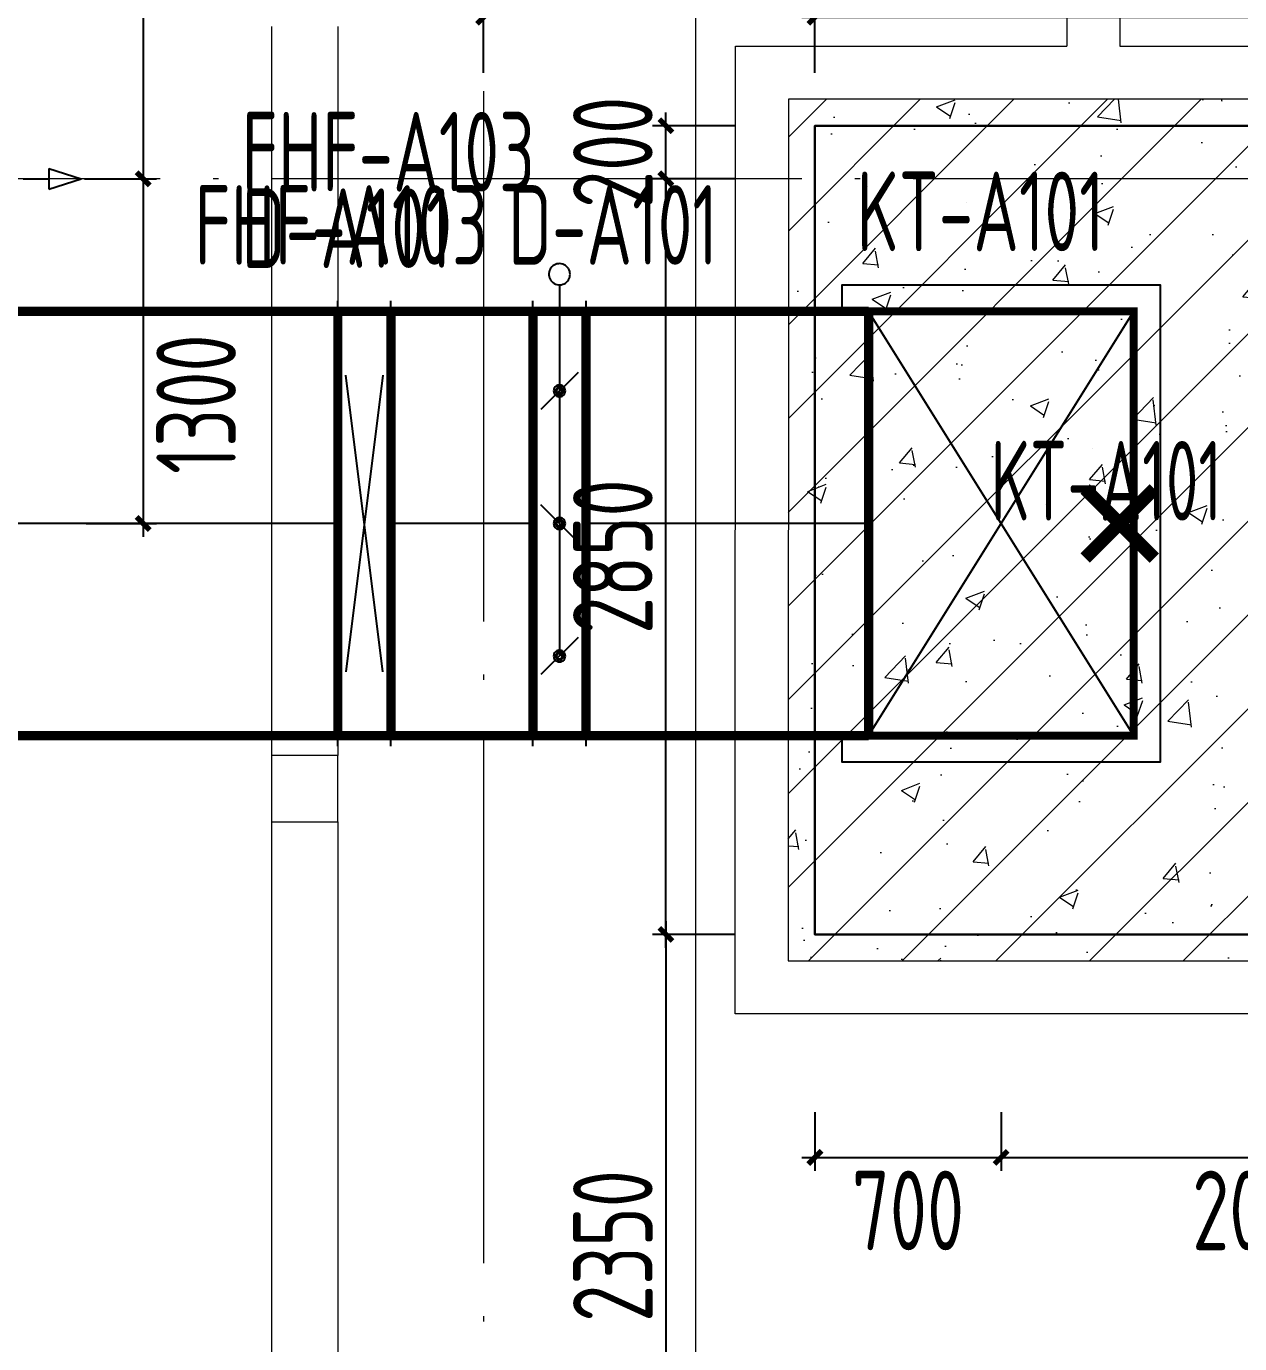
# Model space of a CAD drawing. Extents: x 4 to 13611208, y -605838 to 574722.
# Drawn here: x 13229272 to 13233850, y 190316 to 195285 of the extents above; entities that cross this region are included whole.
import ezdxf

# ---------------------------------------------------------------- set-up
doc = ezdxf.new("R2010")
doc.units = 0
doc.header["$LTSCALE"] = 1000
doc.header["$MEASUREMENT"] = 0
doc.linetypes.add('CENTER2', pattern=[28.575, 19.05, -3.175, 3.175, -3.175])
doc.linetypes.add('DOTE', pattern=[2.42, 2, -0.2, 0.02, -0.2])
for name, color, linetype in [('DUCT-K-P标注', 7, 'Continuous'), ('DUCT-K-P管设备', 7, 'Continuous'), ('DUCT-K-S中心线', 5, 'CENTER2'), ('DUCT-K-S标注', 7, 'Continuous'), ('DUCT-K-S法兰', 2, 'Continuous'), ('DUCT-K-S管', 40, 'Continuous'), ('DUCT-K-S管端线', 4, 'Continuous'), ('DUCT-K-S阀门', 7, 'Continuous'), ('DUCT-X-P标注', 7, 'Continuous'), ('DUCT-X-P风口', 7, 'Continuous'), ('SXT-标注', 7, 'Continuous')]:
    doc.layers.add(name, color=color, linetype=linetype)
doc.layers.add('建筑底图', color=8, linetype='Continuous', lineweight=13)
doc.styles.add('67', font='gbenor.shx', dxfattribs={"width": 0.7, "bigfont": 'hztxt.shx'})
doc.styles.add('du', font='gbenor.shx', dxfattribs={"width": 0.8, "bigfont": 'hztxt.shx'})
doc.dimstyles.new('67', dxfattribs={"dimscale": 100, "dimtxt": 3, "dimasz": 0.5, "dimexe": 0.5, "dimexo": 2, "dimgap": 0.5, "dimtad": 2, "dimdec": 0, "dimrnd": 5, "dimzin": 0, "dimdsep": 46, "dimtxsty": 'du', "dimblk": 'ARCHTICK', "dimcen": 0, "dimdle": 0.5, "dimclrd": 256, "dimclre": 256, "dimclrt": 256, "dimazin": 0, "dimtfac": 1, "dimtdec": 0, "dimtix": 1, "dimtmove": 2, "dimatfit": 3, "dimfxl": 100, "dimtolj": 1, "dimtzin": 0, "dimlwd": -1, "dimlwe": -1, "dimarcsym": 0})

# ---------------------------------------------------------------- blocks, each defined once
blk = doc.blocks.new('_FZH')
blk.add_lwpolyline([(-0.5, -0.5), (0.5, -0.5), (0.5, 0.5), (-0.5, 0.5)], close=True)
blk = doc.blocks.new('fextfe')
at = {"layer": 'DUCT-X-P标注', "style": '67', "width": 0.75}
blk.add_attdef('FHF-A201', (1930390.6, -201817.9), '', height=300, dxfattribs=at)
blk = doc.blocks.new('fxefd')
at = {"layer": 'DUCT-X-P标注', "style": '67', "width": 0.75}
blk.add_attdef('6', (1912203.7, -208651.9), '', height=300, dxfattribs=at)
blk = doc.blocks.new('_ArchTick')
at = {"color": 0, "linetype": 'ByBlock', "const_width": 0.4}
blk.add_lwpolyline([(-0.5, -0.5), (0.5, 0.5)], dxfattribs=at)
blk = doc.blocks.new('*D400')
at = {"layer": 'DUCT-K-P标注', "transparency": 16777216}
for p, q in [((13229712.8, 197259.8), (13229712.8, 194659.5)), ((13229492, 197209.8), (13229762.8, 197209.8)), ((13229492, 194709.5), (13229762.8, 194709.5))]:
    blk.add_line(p, q, dxfattribs=at)
at = {"layer": 'DUCT-K-P标注', "transparency": 16777216, "xscale": 50, "yscale": 50, "zscale": 50}
for p, rotation in [((13229712.8, 197209.8), 90), ((13229712.8, 194709.5), 270)]:
    blk.add_blockref('_ArchTick', p, dxfattribs=dict(at, rotation=rotation))
at = {"layer": 'DUCT-K-P标注', "transparency": 16777216, "insert": (13229912.8, 195959.7), "char_height": 300, "attachment_point": 5, "rotation": 90, "style": 'du'}
blk.add_mtext('\\A1;2500', dxfattribs=at)
blk = doc.blocks.new('*D401')
at = {"layer": 'DUCT-K-P标注', "transparency": 16777216}
for p, q in [((13229712.8, 194759.5), (13229712.8, 193359.5)), ((13229492, 194709.5), (13229762.8, 194709.5)), ((13229497.4, 193409.5), (13229762.8, 193409.5))]:
    blk.add_line(p, q, dxfattribs=at)
at = {"layer": 'DUCT-K-P标注', "transparency": 16777216, "xscale": 50, "yscale": 50, "zscale": 50}
for p, rotation in [((13229712.8, 194709.5), 90), ((13229712.8, 193409.5), 270)]:
    blk.add_blockref('_ArchTick', p, dxfattribs=dict(at, rotation=rotation))
at = {"layer": 'DUCT-K-P标注', "transparency": 16777216, "insert": (13229912.8, 193859.5), "char_height": 300, "attachment_point": 5, "rotation": 90, "style": 'du'}
blk.add_mtext('\\A1;1300', dxfattribs=at)
blk = doc.blocks.new('*D783')
at = {"layer": 'SXT-标注', "transparency": 16777216}
for p, q in [((13231685, 191909.6), (13231685, 189459.5)), ((13231946.4, 191859.6), (13231635, 191859.6)), ((13231947.4, 189509.5), (13231635, 189509.5))]:
    blk.add_line(p, q, dxfattribs=at)
at = {"layer": 'SXT-标注', "transparency": 16777216, "xscale": 50, "yscale": 50, "zscale": 50}
for p, rotation in [((13231685, 191859.6), 90), ((13231685, 189509.5), 270)]:
    blk.add_blockref('_ArchTick', p, dxfattribs=dict(at, rotation=rotation))
at = {"layer": 'SXT-标注', "transparency": 16777216, "insert": (13231485, 190684.5), "char_height": 300, "attachment_point": 5, "rotation": 90, "style": 'du'}
blk.add_mtext('\\A1;2350', dxfattribs=at)
blk = doc.blocks.new('*D909')
at = {"layer": 'DUCT-K-P标注', "transparency": 16777216}
for p, q in [((13232247.4, 191189), (13232247.4, 190968.5)), ((13232949.8, 191189), (13232949.8, 190968.5)), ((13232197.4, 191018.5), (13232999.8, 191018.5))]:
    blk.add_line(p, q, dxfattribs=at)
at = {"layer": 'DUCT-K-P标注', "transparency": 16777216, "xscale": 50, "yscale": 50, "zscale": 50, "rotation": 180}
blk.add_blockref('_ArchTick', (13232247.4, 191018.5), dxfattribs=at)
at = {"layer": 'DUCT-K-P标注', "transparency": 16777216, "xscale": 50, "yscale": 50, "zscale": 50}
blk.add_blockref('_ArchTick', (13232949.8, 191018.5), dxfattribs=at)
at = {"layer": 'DUCT-K-P标注', "transparency": 16777216, "insert": (13232598.6, 190818.5), "char_height": 300, "attachment_point": 5, "style": 'du'}
blk.add_mtext('\\A1;700', dxfattribs=at)
blk = doc.blocks.new('*D919')
at = {"layer": 'DUCT-K-P标注', "transparency": 16777216}
for p, q in [((13232949.8, 191189), (13232949.8, 190968.5)), ((13234951.2, 191189), (13234951.2, 190968.5)), ((13232899.8, 191018.5), (13235001.2, 191018.5))]:
    blk.add_line(p, q, dxfattribs=at)
at = {"layer": 'DUCT-K-P标注', "transparency": 16777216, "xscale": 50, "yscale": 50, "zscale": 50, "rotation": 180}
blk.add_blockref('_ArchTick', (13232949.8, 191018.5), dxfattribs=at)
at = {"layer": 'DUCT-K-P标注', "transparency": 16777216, "xscale": 50, "yscale": 50, "zscale": 50}
blk.add_blockref('_ArchTick', (13234951.2, 191018.5), dxfattribs=at)
at = {"layer": 'DUCT-K-P标注', "transparency": 16777216, "insert": (13233950.5, 190818.5), "char_height": 300, "attachment_point": 5, "style": 'du'}
blk.add_mtext('\\A1;2000', dxfattribs=at)
blk = doc.blocks.new('*D1827')
at = {"layer": 'SXT-标注', "transparency": 16777216}
for p, q in [((13231685, 191809.6), (13231685, 194759.5)), ((13231947.3, 194709.5), (13231635, 194709.5)), ((13231946.4, 191859.6), (13231635, 191859.6))]:
    blk.add_line(p, q, dxfattribs=at)
at = {"layer": 'SXT-标注', "transparency": 16777216, "xscale": 50, "yscale": 50, "zscale": 50}
for p, rotation in [((13231685, 194709.5), 90), ((13231685, 191859.6), 270)]:
    blk.add_blockref('_ArchTick', p, dxfattribs=dict(at, rotation=rotation))
at = {"layer": 'SXT-标注', "transparency": 16777216, "insert": (13231485, 193284.5), "char_height": 300, "attachment_point": 5, "rotation": 90, "style": 'du'}
blk.add_mtext('\\A1;2850', dxfattribs=at)
blk = doc.blocks.new('*D1828')
at = {"layer": 'SXT-标注', "transparency": 16777216}
for p, q in [((13231685, 194909.5), (13231685, 194959.5)), ((13231947.3, 194909.5), (13231635, 194909.5)), ((13231685, 194709.5), (13231685, 194909.5)), ((13231947.3, 194709.5), (13231635, 194709.5)), ((13231685, 194709.5), (13231685, 194659.5))]:
    blk.add_line(p, q, dxfattribs=at)
at = {"layer": 'SXT-标注', "transparency": 16777216, "xscale": 50, "yscale": 50, "zscale": 50}
for p, rotation in [((13231685, 194909.5), 270), ((13231685, 194709.5), 90)]:
    blk.add_blockref('_ArchTick', p, dxfattribs=dict(at, rotation=rotation))
at = {"layer": 'SXT-标注', "transparency": 16777216, "insert": (13231485, 194809.5), "char_height": 300, "attachment_point": 5, "rotation": 90, "style": 'du'}
blk.add_mtext('\\A1;200', dxfattribs=at)
blk = doc.blocks.new('*D1829')
at = {"layer": 'SXT-标注', "transparency": 16777216}
for p, q in [((13230997.4, 195109.5), (13230997.4, 195368.9)), ((13232247.4, 195109.5), (13232247.4, 195368.9)), ((13232297.4, 195318.9), (13230947.4, 195318.9))]:
    blk.add_line(p, q, dxfattribs=at)
at = {"layer": 'SXT-标注', "transparency": 16777216, "xscale": 50, "yscale": 50, "zscale": 50, "rotation": 180}
blk.add_blockref('_ArchTick', (13230997.4, 195318.9), dxfattribs=at)
at = {"layer": 'SXT-标注', "transparency": 16777216, "xscale": 50, "yscale": 50, "zscale": 50}
blk.add_blockref('_ArchTick', (13232247.4, 195318.9), dxfattribs=at)
at = {"layer": 'SXT-标注', "transparency": 16777216, "insert": (13231622.4, 195518.9), "char_height": 300, "attachment_point": 5, "style": 'du'}
blk.add_mtext('\\A1;1250', dxfattribs=at)
blk = doc.blocks.new('*D1830')
at = {"layer": 'SXT-标注', "transparency": 16777216}
for p, q in [((13232247.4, 195209.5), (13232247.4, 195368.9)), ((13234946.4, 195209.5), (13234946.4, 195368.9)), ((13232197.4, 195318.9), (13234996.4, 195318.9))]:
    blk.add_line(p, q, dxfattribs=at)
at = {"layer": 'SXT-标注', "transparency": 16777216, "xscale": 50, "yscale": 50, "zscale": 50, "rotation": 180}
blk.add_blockref('_ArchTick', (13232247.4, 195318.9), dxfattribs=at)
at = {"layer": 'SXT-标注', "transparency": 16777216, "xscale": 50, "yscale": 50, "zscale": 50}
blk.add_blockref('_ArchTick', (13234946.4, 195318.9), dxfattribs=at)
at = {"layer": 'SXT-标注', "transparency": 16777216, "insert": (13233596.9, 195518.9), "char_height": 300, "attachment_point": 5, "style": 'du'}
blk.add_mtext('\\A1;2700', dxfattribs=at)
blk = doc.blocks.new('$风口$00000154')
for p, q in [((150, 300), (150, -300)), ((0, 200), (150, 200)), ((0, 200), (0, -200)), ((0, 196.6), (150, 122.6)), ((0, 105.7), (150, 37)), ((-193.6, 31.5), (-378.4, 0)), ((-193.6, -31.5), (-193.6, 31.5)), ((0, 23.8), (150, -43.5)), ((-193.6, -31.5), (-378.4, 0)), ((-50, 0), (-193.6, 0)), ((0, -58.8), (150, -122.7)), ((0, -145.2), (144.5, -200)), ((0, -200), (150, -200))]:
    blk.add_line(p, q)

msp = doc.modelspace()

# ---------------------------------------------------------------- hatches: boundary and pattern name
at = {"layer": '建筑底图'}
h = msp.add_hatch(dxfattribs=at)
h.set_pattern_fill('钢筋混凝土', color=8, scale=100, style=0)
h.set_pattern_definition([(45, (0, 0), (-176.7766953, 176.7766953), []), (50, (0, 0), (717.260183, -62.752135), [75, -825]), (355, (0, 0), (-138.751334, 752.192134), [60, -660]), (100.4514, (59.8, -5.2), (578.50938, 689.439542), [63.74019, -701.14211]), (46.1842, (0, 200), (1067.24105, -165.519014), [112.5, -1237.5]), (96.6356, (88.9, 186.2), (934.662706, 974.11787), [95.61029, -1051.713]), (351.1842, (0, 200), (934.661945, 974.1186), [90, -990]), (21, (100, 150), (596.907052, -402.61889), [75, -825]), (326, (100, 150), (243.31533, 725.150045), [60, -660]), (71.4514, (149.74, 116.45), (840.22263, 322.530497), [63.74019, -701.14211]), (37.5, (0, 0), (12.1598553, 332.893854), [0, -652, 0, -670, 0, -662.5]), (7.5, (0, 0), (263.069537, 394.411712), [0, -382, 0, -637, 0, -252.5]), (327.5, (-223, 0), (533.822436, -22.554872), [0, -250, 0, -780, 0, -1035]), (317.5, (-323, 0), (583.18617, 100.104982), [0, -325, 0, -518, 0, -735])])
h.paths.add_polyline_path([(13232147.4, 195009.5), (13235047.4, 195009.5), (13235046.4, 191759.5), (13232146.4, 191759.5)])

# ---------------------------------------------------------------- linework, layer by layer
at = {"layer": 'DUCT-K-P管设备', "color": 1}
msp.add_lwpolyline([(13234946.9, 194909.4), (13232247.3, 194909.5), (13232246.6, 191859.6), (13234946.2, 191859.5)], close=True, dxfattribs=at)
at = {"layer": 'DUCT-K-S中心线'}
for p, q in [((13230447.4, 193409.5), (13228147.4, 193409.5)), ((13231183.4, 193409.5), (13230647.8, 193409.5)), ((13232449.8, 193409.5), (13231383.8, 193409.5))]:
    msp.add_line(p, q, dxfattribs=at)
at = {"layer": 'DUCT-K-S法兰'}
for p, q in [((13230447.5, 192569.5), (13230447.5, 194249.5)), ((13230647.7, 192569.5), (13230647.7, 194249.5)), ((13231183.5, 192569.5), (13231183.5, 194249.5)), ((13231383.7, 192569.5), (13231383.7, 194249.5))]:
    msp.add_line(p, q, dxfattribs=at)
at = {"layer": 'DUCT-K-S法兰', "color": 18, "true_color": 0x000000}
for p in [(13230447.4, 193409.5, 4700), (13230447.6, 193409.5, 4700), (13230647.6, 193409.5, 4700), (13230647.8, 193409.5, 4700), (13231183.4, 193409.5, 4700), (13231183.6, 193409.5, 4700), (13231383.6, 193409.5, 4700), (13231383.8, 193409.5, 4700)]:
    msp.add_point(p, dxfattribs=at)
at = {"layer": 'DUCT-K-S管'}
for p, q in [((13233449.8, 194209.5), (13232449.8, 192609.5)), ((13232449.8, 194209.5), (13233449.8, 192609.5))]:
    msp.add_line(p, q, dxfattribs=at)
msp.add_lwpolyline([(13232349.8, 194209.5), (13232349.8, 194309.5), (13233549.8, 194309.5), (13233549.8, 192509.5), (13232349.8, 192509.5), (13232349.8, 192609.5)], dxfattribs=at)
at = {"layer": 'DUCT-K-S管', "const_width": 35}
for points in [[(13230447.4, 194209.5), (13228147.4, 194209.5)], [(13230447.4, 192609.5), (13230447.4, 194209.5)], [(13230447.6, 194209.5), (13230647.6, 194209.5)], [(13231183.4, 194209.5), (13230647.8, 194209.5)], [(13230647.8, 194209.5), (13230647.8, 192609.5)], [(13231183.4, 192609.5), (13231183.4, 194209.5)], [(13231183.6, 194209.5), (13231383.6, 194209.5)], [(13232449.8, 194209.5), (13231383.8, 194209.5)], [(13231383.8, 194209.5), (13231383.8, 192609.5)], [(13232449.8, 192609.5), (13232449.8, 194209.5)], [(13228147.4, 192609.5), (13230447.4, 192609.5)], [(13230647.6, 192609.5), (13230447.6, 192609.5)], [(13230647.8, 192609.5), (13231183.4, 192609.5)], [(13231383.6, 192609.5), (13231183.6, 192609.5)], [(13231383.8, 192609.5), (13232449.8, 192609.5)]]:
    msp.add_lwpolyline(points, dxfattribs=at)
at = {"layer": 'DUCT-K-S管', "const_width": 30}
msp.add_lwpolyline([(13233449.8, 194209.5), (13233449.8, 192609.5), (13232449.8, 192609.5), (13232449.8, 194209.5)], close=True, dxfattribs=at)
at = {"layer": 'DUCT-K-S管端线'}
for p, q in [((13230447.6, 194209.5), (13230447.6, 192609.5)), ((13230647.6, 194209.5), (13230647.6, 192609.5)), ((13231183.6, 194209.5), (13231183.6, 192609.5)), ((13231383.6, 194209.5), (13231383.6, 192609.5))]:
    msp.add_line(p, q, dxfattribs=at)
at = {"layer": 'DUCT-K-S阀门'}
for p, q in [((13231246, 194363.2), (13231244.5, 194357.8)), ((13231248.3, 194368.3), (13231246, 194363.2)), ((13231251.2, 194373), (13231248.3, 194368.3)), ((13231254.8, 194377.3), (13231251.2, 194373)), ((13231259, 194381), (13231254.8, 194377.3)), ((13231263.6, 194384.2), (13231259, 194381)), ((13231268.6, 194386.6), (13231263.6, 194384.2)), ((13231273.9, 194388.3), (13231268.6, 194386.6)), ((13231279.4, 194389.3), (13231273.9, 194388.3)), ((13231285, 194389.5), (13231279.4, 194389.3)), ((13231290.5, 194388.9), (13231285, 194389.5)), ((13231296, 194387.6), (13231290.5, 194388.9)), ((13231301.1, 194385.5), (13231296, 194387.6)), ((13231306, 194382.7), (13231301.1, 194385.5)), ((13231310.4, 194379.2), (13231306, 194382.7)), ((13231314.2, 194375.2), (13231310.4, 194379.2)), ((13231317.5, 194370.7), (13231314.2, 194375.2)), ((13231320.1, 194365.8), (13231317.5, 194370.7)), ((13231322.1, 194360.5), (13231320.1, 194365.8)), ((13231244.5, 194357.8), (13231243.7, 194352.3)), ((13231243.7, 194352.3), (13231243.7, 194346.7)), ((13231243.7, 194346.7), (13231244.5, 194341.2)), ((13231244.5, 194341.2), (13231246, 194335.8)), ((13231246, 194335.8), (13231248.3, 194330.7)), ((13231248.3, 194330.7), (13231251.2, 194326)), ((13231251.2, 194326), (13231254.8, 194321.7)), ((13231254.8, 194321.7), (13231259, 194318)), ((13231259, 194318), (13231263.6, 194314.9)), ((13231263.6, 194314.9), (13231268.6, 194312.4)), ((13231268.6, 194312.4), (13231273.9, 194310.7)), ((13231296, 194311.5), (13231301.1, 194313.6)), ((13231301.1, 194313.6), (13231306, 194316.4)), ((13231306, 194316.4), (13231310.4, 194319.8)), ((13231310.4, 194319.8), (13231314.2, 194323.8)), ((13231314.2, 194323.8), (13231317.5, 194328.3)), ((13231317.5, 194328.3), (13231320.1, 194333.2)), ((13231320.1, 194333.2), (13231322.1, 194338.5)), ((13231323.2, 194355.1), (13231322.1, 194360.5)), ((13231322.1, 194338.5), (13231323.2, 194343.9)), ((13231323.6, 194349.5), (13231323.2, 194355.1)), ((13231323.2, 194343.9), (13231323.6, 194349.5)), ((13231273.9, 194310.7), (13231279.4, 194309.7)), ((13231279.4, 194309.7), (13231285, 194309.5)), ((13231283.6, 194309.5), (13231283.6, 194209.5)), ((13231285, 194309.5), (13231290.5, 194310.1)), ((13231290.5, 194310.1), (13231296, 194311.5)), ((13231283.6, 194209.5), (13231283.6, 193409.5)), ((13230617.6, 192849.7), (13230477.5, 193969.4)), ((13230617.6, 193969.5), (13230477.6, 192849.5)), ((13231353.6, 193979.5), (13231213.6, 193839.5)), ((13231262.9, 193917.5), (13231261.8, 193913.6)), ((13231264.8, 193921.2), (13231262.9, 193917.5)), ((13231267.2, 193924.4), (13231264.8, 193921.2)), ((13231270.3, 193927.2), (13231267.2, 193924.4)), ((13231269.7, 193915.3), (13231268.9, 193912.4)), ((13231271.1, 193917.9), (13231269.7, 193915.3)), ((13231273.7, 193929.4), (13231270.3, 193927.2)), ((13231273, 193920.1), (13231271.1, 193917.9)), ((13231275.3, 193922), (13231273, 193920.1)), ((13231277.5, 193930.8), (13231273.7, 193929.4)), ((13231275.2, 193916.1), (13231274.1, 193914.4)), ((13231276.6, 193917.6), (13231275.2, 193916.1)), ((13231277.9, 193923.4), (13231275.3, 193922)), ((13231278.2, 193918.8), (13231276.6, 193917.6)), ((13231281.6, 193931.6), (13231277.5, 193930.8)), ((13231280.7, 193924.2), (13231277.9, 193923.4)), ((13231280.1, 193919.7), (13231278.2, 193918.8)), ((13231282.1, 193920.1), (13231280.1, 193919.7)), ((13231283.6, 193924.5), (13231280.7, 193924.2)), ((13231285.6, 193931.6), (13231281.6, 193931.6)), ((13231284.1, 193920.2), (13231282.1, 193920.1)), ((13231286.5, 193924.2), (13231283.6, 193924.5)), ((13231286.1, 193919.9), (13231284.1, 193920.2)), ((13231289.7, 193930.8), (13231285.6, 193931.6)), ((13231288.1, 193919.3), (13231286.1, 193919.9)), ((13231289.3, 193923.4), (13231286.5, 193924.2)), ((13231289.8, 193918.3), (13231288.1, 193919.3)), ((13231291.9, 193922), (13231289.3, 193923.4)), ((13231293.5, 193929.4), (13231289.7, 193930.8)), ((13231291.4, 193916.9), (13231289.8, 193918.3)), ((13231292.6, 193915.3), (13231291.4, 193916.9)), ((13231294.2, 193920.1), (13231291.9, 193922)), ((13231293.6, 193913.5), (13231292.6, 193915.3)), ((13231297, 193927.2), (13231293.5, 193929.4)), ((13231296.1, 193917.9), (13231294.2, 193920.1)), ((13231297.5, 193915.3), (13231296.1, 193917.9)), ((13231300, 193924.4), (13231297, 193927.2)), ((13231298.3, 193912.4), (13231297.5, 193915.3)), ((13231302.4, 193921.2), (13231300, 193924.4)), ((13231304.3, 193917.5), (13231302.4, 193921.2)), ((13231305.4, 193913.6), (13231304.3, 193917.5)), ((13231261.8, 193913.6), (13231261.4, 193909.5)), ((13231261.4, 193909.5), (13231261.8, 193905.4)), ((13231261.8, 193905.4), (13231262.9, 193901.5)), ((13231262.9, 193901.5), (13231264.8, 193897.9)), ((13231264.8, 193897.9), (13231267.2, 193894.6)), ((13231267.2, 193894.6), (13231270.3, 193891.8)), ((13231268.9, 193912.4), (13231268.6, 193909.5)), ((13231268.6, 193909.5), (13231268.9, 193906.6)), ((13231268.9, 193906.6), (13231269.7, 193903.8)), ((13231269.7, 193903.8), (13231271.1, 193901.2)), ((13231270.3, 193891.8), (13231273.7, 193889.7)), ((13231271.1, 193901.2), (13231273, 193898.9)), ((13231273.3, 193912.5), (13231272.9, 193910.5)), ((13231272.9, 193910.5), (13231272.9, 193908.5)), ((13231272.9, 193908.5), (13231273.3, 193906.5)), ((13231273, 193898.9), (13231275.3, 193897)), ((13231274.1, 193914.4), (13231273.3, 193912.5)), ((13231273.3, 193906.5), (13231274.1, 193904.6)), ((13231273.7, 193889.7), (13231277.5, 193888.2)), ((13231274.1, 193904.6), (13231275.2, 193902.9)), ((13231275.2, 193902.9), (13231276.6, 193901.4)), ((13231275.3, 193897), (13231277.9, 193895.7)), ((13231276.6, 193901.4), (13231278.2, 193900.2)), ((13231277.5, 193888.2), (13231281.6, 193887.5)), ((13231277.9, 193895.7), (13231280.7, 193894.8)), ((13231278.2, 193900.2), (13231280.1, 193899.4)), ((13231280.1, 193899.4), (13231282.1, 193898.9)), ((13231280.7, 193894.8), (13231283.6, 193894.5)), ((13231281.6, 193887.5), (13231285.6, 193887.5)), ((13231282.1, 193898.9), (13231284.1, 193898.8)), ((13231283.6, 193909.5), (13231283.6, 192909.5)), ((13231283.6, 193894.5), (13231286.5, 193894.8)), ((13231284.1, 193898.8), (13231286.1, 193899.1)), ((13231285.6, 193887.5), (13231289.7, 193888.2)), ((13231286.1, 193899.1), (13231288.1, 193899.8)), ((13231286.5, 193894.8), (13231289.3, 193895.7)), ((13231288.1, 193899.8), (13231289.8, 193900.8)), ((13231289.3, 193895.7), (13231291.9, 193897)), ((13231289.7, 193888.2), (13231293.5, 193889.7)), ((13231289.8, 193900.8), (13231291.4, 193902.1)), ((13231291.4, 193902.1), (13231292.6, 193903.7)), ((13231291.9, 193897), (13231294.2, 193898.9)), ((13231292.6, 193903.7), (13231293.6, 193905.5)), ((13231293.5, 193889.7), (13231297, 193891.8)), ((13231294.1, 193911.5), (13231293.6, 193913.5)), ((13231293.6, 193905.5), (13231294.1, 193907.5)), ((13231294.3, 193909.5), (13231294.1, 193911.5)), ((13231294.1, 193907.5), (13231294.3, 193909.5)), ((13231294.2, 193898.9), (13231296.1, 193901.2)), ((13231296.1, 193901.2), (13231297.5, 193903.8)), ((13231297, 193891.8), (13231300, 193894.6)), ((13231297.5, 193903.8), (13231298.3, 193906.6)), ((13231298.6, 193909.5), (13231298.3, 193912.4)), ((13231298.3, 193906.6), (13231298.6, 193909.5)), ((13231300, 193894.6), (13231302.4, 193897.9)), ((13231302.4, 193897.9), (13231304.3, 193901.5)), ((13231304.3, 193901.5), (13231305.4, 193905.4)), ((13231305.8, 193909.5), (13231305.4, 193913.6)), ((13231305.4, 193905.4), (13231305.8, 193909.5)), ((13231353.6, 193339.5), (13231213.6, 193479.5)), ((13231264.8, 193421.2), (13231262.9, 193417.5)), ((13231267.2, 193424.4), (13231264.8, 193421.2)), ((13231270.3, 193427.2), (13231267.2, 193424.4)), ((13231273.7, 193429.4), (13231270.3, 193427.2)), ((13231273, 193420.1), (13231271.1, 193417.9)), ((13231275.3, 193422), (13231273, 193420.1)), ((13231277.5, 193430.8), (13231273.7, 193429.4)), ((13231277.9, 193423.4), (13231275.3, 193422)), ((13231278.2, 193418.8), (13231276.6, 193417.6)), ((13231281.6, 193431.6), (13231277.5, 193430.8)), ((13231280.7, 193424.2), (13231277.9, 193423.4)), ((13231280.1, 193419.7), (13231278.2, 193418.8)), ((13231282.1, 193420.1), (13231280.1, 193419.7)), ((13231283.6, 193424.5), (13231280.7, 193424.2)), ((13231285.6, 193431.6), (13231281.6, 193431.6)), ((13231284.1, 193420.2), (13231282.1, 193420.1)), ((13231286.5, 193424.2), (13231283.6, 193424.5)), ((13231286.1, 193419.9), (13231284.1, 193420.2)), ((13231289.7, 193430.8), (13231285.6, 193431.6)), ((13231288.1, 193419.3), (13231286.1, 193419.9)), ((13231289.3, 193423.4), (13231286.5, 193424.2)), ((13231289.8, 193418.3), (13231288.1, 193419.3)), ((13231291.9, 193422), (13231289.3, 193423.4)), ((13231293.5, 193429.4), (13231289.7, 193430.8)), ((13231291.4, 193416.9), (13231289.8, 193418.3)), ((13231294.2, 193420.1), (13231291.9, 193422)), ((13231297, 193427.2), (13231293.5, 193429.4)), ((13231296.1, 193417.9), (13231294.2, 193420.1)), ((13231300, 193424.4), (13231297, 193427.2)), ((13231302.4, 193421.2), (13231300, 193424.4)), ((13231304.3, 193417.5), (13231302.4, 193421.2)), ((13231261.8, 193413.6), (13231261.4, 193409.5)), ((13231261.4, 193409.5), (13231261.8, 193405.4)), ((13231262.9, 193417.5), (13231261.8, 193413.6)), ((13231261.8, 193405.4), (13231262.9, 193401.5)), ((13231262.9, 193401.5), (13231264.8, 193397.9)), ((13231264.8, 193397.9), (13231267.2, 193394.6)), ((13231267.2, 193394.6), (13231270.3, 193391.8)), ((13231268.9, 193412.4), (13231268.6, 193409.5)), ((13231268.6, 193409.5), (13231268.9, 193406.6)), ((13231269.7, 193415.3), (13231268.9, 193412.4)), ((13231268.9, 193406.6), (13231269.7, 193403.8)), ((13231271.1, 193417.9), (13231269.7, 193415.3)), ((13231269.7, 193403.8), (13231271.1, 193401.2)), ((13231270.3, 193391.8), (13231273.7, 193389.7)), ((13231271.1, 193401.2), (13231273, 193398.9)), ((13231273.3, 193412.5), (13231272.9, 193410.5)), ((13231272.9, 193410.5), (13231272.9, 193408.5)), ((13231272.9, 193408.5), (13231273.3, 193406.5)), ((13231273, 193398.9), (13231275.3, 193397)), ((13231274.1, 193414.4), (13231273.3, 193412.5)), ((13231273.3, 193406.5), (13231274.1, 193404.6)), ((13231273.7, 193389.7), (13231277.5, 193388.2)), ((13231275.2, 193416.1), (13231274.1, 193414.4)), ((13231274.1, 193404.6), (13231275.2, 193402.9)), ((13231276.6, 193417.6), (13231275.2, 193416.1)), ((13231275.2, 193402.9), (13231276.6, 193401.4)), ((13231275.3, 193397), (13231277.9, 193395.7)), ((13231276.6, 193401.4), (13231278.2, 193400.2)), ((13231277.5, 193388.2), (13231281.6, 193387.5)), ((13231277.9, 193395.7), (13231280.7, 193394.8)), ((13231278.2, 193400.2), (13231280.1, 193399.4)), ((13231280.1, 193399.4), (13231282.1, 193398.9)), ((13231280.7, 193394.8), (13231283.6, 193394.5)), ((13231281.6, 193387.5), (13231285.6, 193387.5)), ((13231282.1, 193398.9), (13231284.1, 193398.8)), ((13231283.6, 193394.5), (13231286.5, 193394.8)), ((13231284.1, 193398.8), (13231286.1, 193399.1)), ((13231285.6, 193387.5), (13231289.7, 193388.2)), ((13231286.1, 193399.1), (13231288.1, 193399.8)), ((13231286.5, 193394.8), (13231289.3, 193395.7)), ((13231288.1, 193399.8), (13231289.8, 193400.8)), ((13231289.3, 193395.7), (13231291.9, 193397)), ((13231289.7, 193388.2), (13231293.5, 193389.7)), ((13231289.8, 193400.8), (13231291.4, 193402.1)), ((13231292.6, 193415.3), (13231291.4, 193416.9)), ((13231291.4, 193402.1), (13231292.6, 193403.7)), ((13231291.9, 193397), (13231294.2, 193398.9)), ((13231293.6, 193413.5), (13231292.6, 193415.3)), ((13231292.6, 193403.7), (13231293.6, 193405.5)), ((13231293.5, 193389.7), (13231297, 193391.8)), ((13231294.1, 193411.5), (13231293.6, 193413.5)), ((13231293.6, 193405.5), (13231294.1, 193407.5)), ((13231294.3, 193409.5), (13231294.1, 193411.5)), ((13231294.1, 193407.5), (13231294.3, 193409.5)), ((13231294.2, 193398.9), (13231296.1, 193401.2)), ((13231297.5, 193415.3), (13231296.1, 193417.9)), ((13231296.1, 193401.2), (13231297.5, 193403.8)), ((13231297, 193391.8), (13231300, 193394.6)), ((13231298.3, 193412.4), (13231297.5, 193415.3)), ((13231297.5, 193403.8), (13231298.3, 193406.6)), ((13231298.6, 193409.5), (13231298.3, 193412.4)), ((13231298.3, 193406.6), (13231298.6, 193409.5)), ((13231300, 193394.6), (13231302.4, 193397.9)), ((13231302.4, 193397.9), (13231304.3, 193401.5)), ((13231305.4, 193413.6), (13231304.3, 193417.5)), ((13231304.3, 193401.5), (13231305.4, 193405.4)), ((13231305.8, 193409.5), (13231305.4, 193413.6)), ((13231305.4, 193405.4), (13231305.8, 193409.5)), ((13231353.6, 192979.5), (13231213.6, 192839.5)), ((13231264.8, 192921.2), (13231262.9, 192917.5)), ((13231267.2, 192924.4), (13231264.8, 192921.2)), ((13231270.3, 192927.2), (13231267.2, 192924.4)), ((13231273.7, 192929.4), (13231270.3, 192927.2)), ((13231275.3, 192922), (13231273, 192920.1)), ((13231277.5, 192930.8), (13231273.7, 192929.4)), ((13231277.9, 192923.4), (13231275.3, 192922)), ((13231281.6, 192931.6), (13231277.5, 192930.8)), ((13231280.7, 192924.2), (13231277.9, 192923.4)), ((13231283.6, 192924.5), (13231280.7, 192924.2)), ((13231285.6, 192931.6), (13231281.6, 192931.6)), ((13231286.5, 192924.2), (13231283.6, 192924.5)), ((13231289.7, 192930.8), (13231285.6, 192931.6)), ((13231289.3, 192923.4), (13231286.5, 192924.2)), ((13231291.9, 192922), (13231289.3, 192923.4)), ((13231293.5, 192929.4), (13231289.7, 192930.8)), ((13231294.2, 192920.1), (13231291.9, 192922)), ((13231297, 192927.2), (13231293.5, 192929.4)), ((13231300, 192924.4), (13231297, 192927.2)), ((13231302.4, 192921.2), (13231300, 192924.4)), ((13231304.3, 192917.5), (13231302.4, 192921.2)), ((13231261.8, 192913.6), (13231261.4, 192909.5)), ((13231261.4, 192909.5), (13231261.8, 192905.4)), ((13231262.9, 192917.5), (13231261.8, 192913.6)), ((13231261.8, 192905.4), (13231262.9, 192901.5)), ((13231262.9, 192901.5), (13231264.8, 192897.9)), ((13231264.8, 192897.9), (13231267.2, 192894.6)), ((13231267.2, 192894.6), (13231270.3, 192891.8)), ((13231268.9, 192912.4), (13231268.6, 192909.5)), ((13231268.6, 192909.5), (13231268.9, 192906.6)), ((13231269.7, 192915.3), (13231268.9, 192912.4)), ((13231268.9, 192906.6), (13231269.7, 192903.8)), ((13231271.1, 192917.9), (13231269.7, 192915.3)), ((13231269.7, 192903.8), (13231271.1, 192901.2)), ((13231270.3, 192891.8), (13231273.7, 192889.7)), ((13231273, 192920.1), (13231271.1, 192917.9)), ((13231271.1, 192901.2), (13231273, 192898.9)), ((13231273.3, 192912.5), (13231272.9, 192910.5)), ((13231272.9, 192910.5), (13231272.9, 192908.5)), ((13231272.9, 192908.5), (13231273.3, 192906.5)), ((13231273, 192898.9), (13231275.3, 192897)), ((13231274.1, 192914.4), (13231273.3, 192912.5)), ((13231273.3, 192906.5), (13231274.1, 192904.6)), ((13231273.7, 192889.7), (13231277.5, 192888.2)), ((13231275.2, 192916.1), (13231274.1, 192914.4)), ((13231274.1, 192904.6), (13231275.2, 192902.9)), ((13231276.6, 192917.6), (13231275.2, 192916.1)), ((13231275.2, 192902.9), (13231276.6, 192901.4)), ((13231275.3, 192897), (13231277.9, 192895.7)), ((13231278.2, 192918.8), (13231276.6, 192917.6)), ((13231276.6, 192901.4), (13231278.2, 192900.2)), ((13231277.5, 192888.2), (13231281.6, 192887.5)), ((13231277.9, 192895.7), (13231280.7, 192894.8)), ((13231280.1, 192919.7), (13231278.2, 192918.8)), ((13231278.2, 192900.2), (13231280.1, 192899.4)), ((13231282.1, 192920.1), (13231280.1, 192919.7)), ((13231280.1, 192899.4), (13231282.1, 192898.9)), ((13231280.7, 192894.8), (13231283.6, 192894.5)), ((13231281.6, 192887.5), (13231285.6, 192887.5)), ((13231284.1, 192920.2), (13231282.1, 192920.1)), ((13231282.1, 192898.9), (13231284.1, 192898.8)), ((13231283.6, 192894.5), (13231286.5, 192894.8)), ((13231286.1, 192919.9), (13231284.1, 192920.2)), ((13231284.1, 192898.8), (13231286.1, 192899.1)), ((13231285.6, 192887.5), (13231289.7, 192888.2)), ((13231288.1, 192919.3), (13231286.1, 192919.9)), ((13231286.1, 192899.1), (13231288.1, 192899.8)), ((13231286.5, 192894.8), (13231289.3, 192895.7)), ((13231289.8, 192918.3), (13231288.1, 192919.3)), ((13231288.1, 192899.8), (13231289.8, 192900.8)), ((13231289.3, 192895.7), (13231291.9, 192897)), ((13231289.7, 192888.2), (13231293.5, 192889.7)), ((13231291.4, 192916.9), (13231289.8, 192918.3)), ((13231289.8, 192900.8), (13231291.4, 192902.1)), ((13231292.6, 192915.3), (13231291.4, 192916.9)), ((13231291.4, 192902.1), (13231292.6, 192903.7)), ((13231291.9, 192897), (13231294.2, 192898.9)), ((13231293.6, 192913.5), (13231292.6, 192915.3)), ((13231292.6, 192903.7), (13231293.6, 192905.5)), ((13231293.5, 192889.7), (13231297, 192891.8)), ((13231294.1, 192911.5), (13231293.6, 192913.5)), ((13231293.6, 192905.5), (13231294.1, 192907.5)), ((13231294.3, 192909.5), (13231294.1, 192911.5)), ((13231294.1, 192907.5), (13231294.3, 192909.5)), ((13231296.1, 192917.9), (13231294.2, 192920.1)), ((13231294.2, 192898.9), (13231296.1, 192901.2)), ((13231297.5, 192915.3), (13231296.1, 192917.9)), ((13231296.1, 192901.2), (13231297.5, 192903.8)), ((13231297, 192891.8), (13231300, 192894.6)), ((13231298.3, 192912.4), (13231297.5, 192915.3)), ((13231297.5, 192903.8), (13231298.3, 192906.6)), ((13231298.6, 192909.5), (13231298.3, 192912.4)), ((13231298.3, 192906.6), (13231298.6, 192909.5)), ((13231300, 192894.6), (13231302.4, 192897.9)), ((13231302.4, 192897.9), (13231304.3, 192901.5)), ((13231305.4, 192913.6), (13231304.3, 192917.5)), ((13231304.3, 192901.5), (13231305.4, 192905.4)), ((13231305.8, 192909.5), (13231305.4, 192913.6)), ((13231305.4, 192905.4), (13231305.8, 192909.5))]:
    msp.add_line(p, q, dxfattribs=at)
at = {"layer": 'SXT-标注'}
msp.add_lwpolyline([(13234946.4, 191859.5), (13232247.4, 191859.5), (13232247.4, 194909.5), (13234946.4, 194909.5)], close=True, dxfattribs=at)
at = {"layer": '建筑底图', "color": 8, "linetype": 'DOTE'}
for p, q in [((13230997.4, 209559.5), (13230997.4, 180083)), ((13474197.4, 194709.5), (13119297.4, 194709.5))]:
    msp.add_line(p, q, dxfattribs=at)
at = {"layer": '建筑底图', "color": 8}
for p, q in [((13231797.4, 205209.5), (13231797.4, 186509.5)), ((13233197.4, 202459.5), (13233197.4, 195209.5)), ((13233397.4, 202259.5), (13233397.4, 195209.5)), ((13230197.4, 195284.5), (13230197.4, 192534.5)), ((13230447.4, 195284.5), (13230447.4, 192534.5)), ((13231946.4, 191559.5), (13231947.4, 195209.5)), ((13231947.4, 195209.5), (13233197.4, 195209.5)), ((13233397.4, 195209.5), (13235247.4, 195209.5)), ((13230197.4, 192284.5), (13230197.4, 189759.5)), ((13230447.4, 192284.5), (13230447.4, 189759.5)), ((13235246.4, 191559.5), (13231946.4, 191559.5))]:
    msp.add_line(p, q, dxfattribs=at)
msp.add_lwpolyline([(13235046.9, 195009.4), (13232147.4, 195009.5), (13232146.6, 191759.6), (13235046.1, 191759.5)], close=True, dxfattribs=at)
at = {"layer": '建筑底图', "color": 8, "linetype": 'ByBlock', "const_width": 50}
for points in [[(13233528, 193540.1), (13233266.8, 193278.9)], [(13233266.8, 193540.1), (13233528, 193278.9)]]:
    msp.add_lwpolyline(points, dxfattribs=at)

# ---------------------------------------------------------------- block references
at = {"layer": 'DUCT-K-P标注'}
for name, p, values in [('fextfe', (11299693.9, 396479.7, 4200), {'FHF-A201': 'FHF-A103'}), ('fextfe', (11299693.9, 396479.7, 4200), {'FHF-A201': 'FHF-A103'}), ('fxefd', (11317881, 403025.3), {'6': 'D-A101'}), ('fxefd', (11317881, 403025.3), {'6': 'D-A101'})]:
    msp.add_blockref(name, p, dxfattribs=at).add_auto_attribs(values)
at = {"layer": 'DUCT-X-P风口', "xscale": 0.6666666666666667, "yscale": 1.25, "rotation": 180.0000000000309}
msp.add_blockref('$风口$00000154', (13229227.4, 194709.5, 3610), dxfattribs=at)
at = {"layer": '建筑底图', "color": 8, "xscale": 250, "yscale": 250, "zscale": 250}
msp.add_blockref('_FZH', (13230322.4, 192409.5), dxfattribs=at)

# ---------------------------------------------------------------- texts
at = {"layer": 'DUCT-K-P标注', "style": '67', "width": 0.75}
for s, p in [('FHF-A103', (13229906.9, 194385.6)), ('D-A101', (13231089.9, 194385.6))]:
    msp.add_text(s, height=300, dxfattribs=at).set_placement(p)
at = {"layer": 'DUCT-K-S标注', "style": '67', "width": 0.75}
msp.add_text('KT-A101', height=300, dxfattribs=at).set_placement((13232405, 194436.5))
at = {"layer": 'SXT-标注', "style": '67', "width": 0.7}
msp.add_text('KT-A101', height=300, dxfattribs=at).set_placement((13232910.5, 193420.7))

# ---------------------------------------------------------------- dimensions: what is measured, and where the dimension line sits
at = {"layer": 'DUCT-K-P标注'}
dim = msp.add_linear_dim(base=(13229712.8, 194709.5), p1=(13229292, 197209.8, 4700), p2=(13229292, 194709.5), angle=90, dimstyle='67', dxfattribs=at)
dim.commit()
dim.dimension.update_dxf_attribs({"geometry": '*D400', "text_midpoint": (13229912.8, 195959.7)})
dim = msp.add_linear_dim(base=(13229712.8, 193409.5), p1=(13229292, 194709.5), p2=(13229297.4, 193409.5, 4700), angle=90, dimstyle='67', dxfattribs=at)
dim.commit()
dim.dimension.update_dxf_attribs({"geometry": '*D401', "text_midpoint": (13229912.8, 193859.5), "dimtype": 128})
for base, p1, p2, picture, middle in [((13232949.8, 191018.5), (13232247.4, 191389), (13232949.8, 191389), '*D909', (13232598.6, 190818.5)), ((13234951.2, 191018.5), (13232949.8, 191389), (13234951.2, 191389), '*D919', (13233950.5, 190818.5))]:
    dim = msp.add_linear_dim(base=base, p1=p1, p2=p2, dimstyle='67', dxfattribs=at)
    dim.commit()
    dim.dimension.update_dxf_attribs({"geometry": picture, "text_midpoint": middle})
at = {"layer": 'SXT-标注'}
for base, p1, p2, picture, middle in [((13230997.4, 195318.9), (13232247.4, 194909.5), (13230997.4, 194909.5), '*D1829', (13231622.4, 195518.9)), ((13234946.4, 195318.9), (13232247.4, 195009.5), (13234946.4, 195009.5), '*D1830', (13233596.9, 195518.9))]:
    dim = msp.add_linear_dim(base=base, p1=p1, p2=p2, dimstyle='67', dxfattribs=at)
    dim.commit()
    dim.dimension.update_dxf_attribs({"geometry": picture, "text_midpoint": middle})
for base, p1, p2, picture, middle in [((13231685, 194909.5), (13232147.3, 194709.5), (13232147.3, 194909.5), '*D1828', (13231485, 194809.5)), ((13231685, 194709.5), (13232146.4, 191859.6), (13232147.3, 194709.5), '*D1827', (13231485, 193284.5)), ((13231685, 189509.5), (13232146.4, 191859.6), (13232147.4, 189509.5), '*D783', (13231485, 190684.5))]:
    dim = msp.add_linear_dim(base=base, p1=p1, p2=p2, angle=90, dimstyle='67', dxfattribs=at)
    dim.commit()
    dim.dimension.update_dxf_attribs({"geometry": picture, "text_midpoint": middle})

doc.saveas('drawing.dxf')
